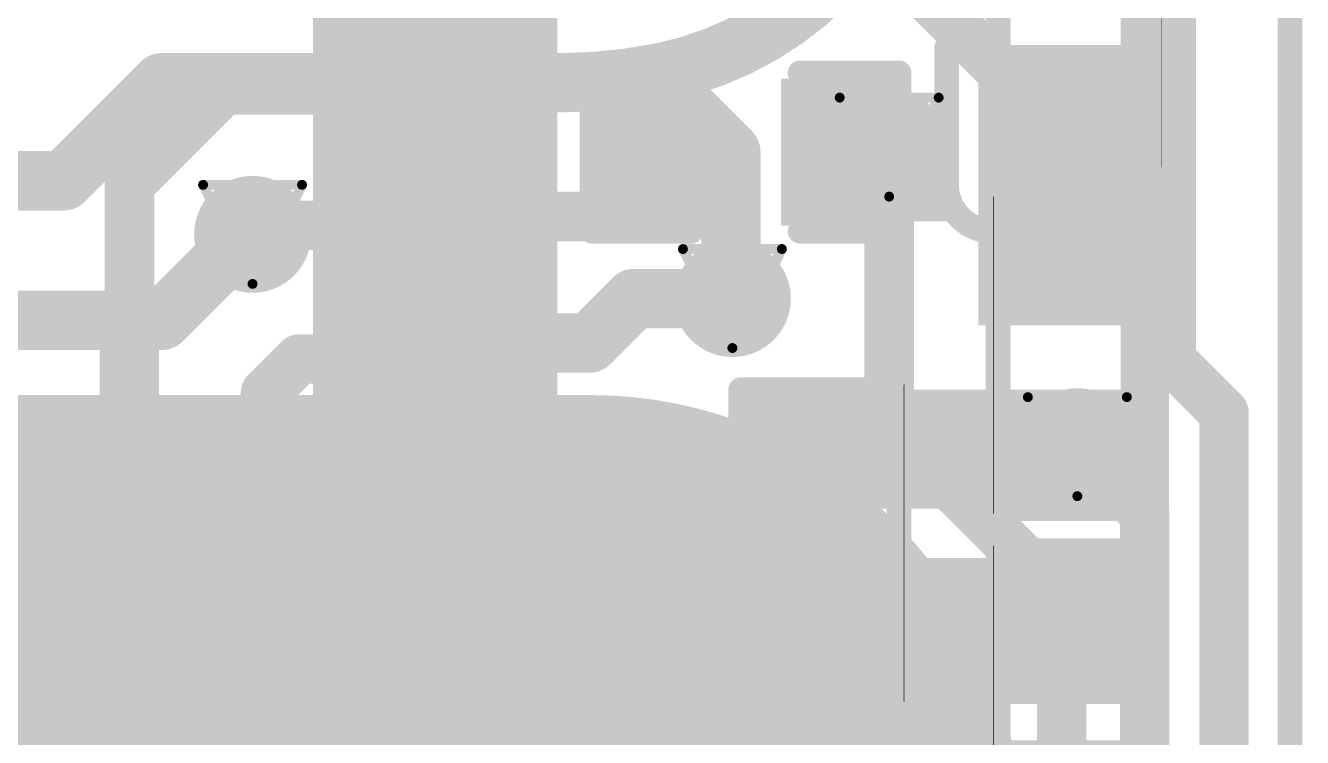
# Model space of a CAD drawing. Header units: inches. Extents: x -3.9 to 9.5, y -7 to 2.6.
# Drawn here: x -3.4634 to -3.2054, y -4.835 to -4.6912 of the extents above; entities that cross this region are included whole.
import ezdxf

# ---------------------------------------------------------------- set-up
doc = ezdxf.new("R2010")
doc.units = ezdxf.units.IN
doc.header["$MEASUREMENT"] = 0
for name, color, linetype in [('Board Outline', 216, 'Continuous'), ('Bottom Layer', 5, 'Continuous'), ('Bottom Overlay', 54, 'Continuous'), ('Bottom Paste', 16, 'Continuous'), ('Bottom Solder', 6, 'Continuous'), ('Drill Drawing', 1, 'Continuous'), ('Top Layer', 1, 'Continuous'), ('Top Overlay', 2, 'Continuous'), ('Top Paste', 8, 'Continuous'), ('Top Solder', 216, 'Continuous'), ('Via Holes', 16, 'Continuous')]:
    doc.layers.add(name, color=color, linetype=linetype)

# ---------------------------------------------------------------- blocks, each defined once
blk = doc.blocks.new('14_TSSOP_1')
at = {"layer": 'Top Layer'}
for points in [[(-0.1299212, 0.08562995), (-0.0885826, 0.08562995), (-0.0885826, 0.06791345), (-0.1299212, 0.06791345)], [(-0.1299212, 0.06003935), (-0.0885826, 0.06003935), (-0.0885826, 0.04232285), (-0.1299212, 0.04232285)], [(-0.1299212, 0.03444885), (-0.0885826, 0.03444885), (-0.0885826, 0.01673235), (-0.1299212, 0.01673235)], [(-0.1299212, 0.00885825), (-0.0885826, 0.00885825), (-0.0885826, -0.00885825), (-0.1299212, -0.00885825)], [(-0.1299212, -0.01673225), (-0.0885826, -0.01673225), (-0.0885826, -0.03444875), (-0.1299212, -0.03444875)]]:
    blk.add_hatch(color=1, dxfattribs=at).paths.add_polyline_path(points)
at = {"layer": 'Top Overlay'}
blk.add_hatch(color=2, dxfattribs=at).paths.add_polyline_path([(-0.084, 0.068), (-0.073, 0.068), (-0.073, 0.086), (-0.084, 0.086)])
at = {"layer": 'Top Paste'}
for points in [[(-0.1299212, 0.08562995), (-0.0885826, 0.08562995), (-0.0885826, 0.06791345), (-0.1299212, 0.06791345)], [(-0.1299212, 0.06003935), (-0.0885826, 0.06003935), (-0.0885826, 0.04232285), (-0.1299212, 0.04232285)], [(-0.1299212, 0.03444885), (-0.0885826, 0.03444885), (-0.0885826, 0.01673235), (-0.1299212, 0.01673235)], [(-0.1299212, 0.00885825), (-0.0885826, 0.00885825), (-0.0885826, -0.00885825), (-0.1299212, -0.00885825)], [(-0.1299212, -0.01673225), (-0.0885826, -0.01673225), (-0.0885826, -0.03444875), (-0.1299212, -0.03444875)]]:
    blk.add_hatch(color=8, dxfattribs=at).paths.add_polyline_path(points)
at = {"layer": 'Top Solder'}
for points in [[(-0.1339212, 0.08962995), (-0.0845826, 0.08962995), (-0.0845826, 0.06391345), (-0.1339212, 0.06391345)], [(-0.1339212, 0.06403935), (-0.0845826, 0.06403935), (-0.0845826, 0.03832285), (-0.1339212, 0.03832285)], [(-0.1339212, 0.03844885), (-0.0845826, 0.03844885), (-0.0845826, 0.01273235), (-0.1339212, 0.01273235)], [(-0.1339212, 0.01285825), (-0.0845826, 0.01285825), (-0.0845826, -0.01285825), (-0.1339212, -0.01285825)], [(-0.1339212, -0.01273225), (-0.0845826, -0.01273225), (-0.0845826, -0.03844875), (-0.1339212, -0.03844875)], [(-0.1339212, -0.03832285), (-0.0845826, -0.03832285), (-0.0845826, -0.06403935), (-0.1339212, -0.06403935)]]:
    blk.add_hatch(color=216, dxfattribs=at).paths.add_polyline_path(points)
at = {"layer": 'Top Overlay'}
for points in [[(-0.09, 0.1, 0.005, 0.005, 0), (-0.09, 0.092, 0.005, 0.005, 0)], [(0.0900001, 0.1, 0.005, 0.005, 0), (-0.09, 0.1, 0.005, 0.005, 0)], [(-0.141, 0.082, 0.007874, 0.007874, 0), (-0.141, 0.072, 0.007874, 0.007874, 0)], [(-0.136, 0.077, 0.007874, 0.007874, 0), (-0.141, 0.082, 0.007874, 0.007874, 0)], [(-0.136, 0.077, 0.007874, 0.007874, 0), (-0.141, 0.072, 0.007874, 0.007874, 0)]]:
    blk.add_lwpolyline(points, format="xyseb", dxfattribs=at)
for points in [[(-0.09125, 0.1, 0.0025, 0.0025, 1), (-0.08875, 0.1, 0.0025, 0.0025, 1)], [(-0.09125, 0.1, 0.0025, 0.0025, 1), (-0.08875, 0.1, 0.0025, 0.0025, 1)], [(-0.09125, 0.092, 0.0025, 0.0025, 1), (-0.08875, 0.092, 0.0025, 0.0025, 1)], [(-0.1429685, 0.082, 0.003937, 0.003937, 1), (-0.1390315, 0.082, 0.003937, 0.003937, 1)], [(-0.1429685, 0.082, 0.003937, 0.003937, 1), (-0.1390315, 0.082, 0.003937, 0.003937, 1)], [(-0.1379685, 0.077, 0.003937, 0.003937, 1), (-0.1340315, 0.077, 0.003937, 0.003937, 1)], [(-0.1379685, 0.077, 0.003937, 0.003937, 1), (-0.1340315, 0.077, 0.003937, 0.003937, 1)], [(-0.1429685, 0.072, 0.003937, 0.003937, 1), (-0.1390315, 0.072, 0.003937, 0.003937, 1)], [(-0.1429685, 0.072, 0.003937, 0.003937, 1), (-0.1390315, 0.072, 0.003937, 0.003937, 1)]]:
    blk.add_lwpolyline(points, format="xyseb", close=True, dxfattribs=at)
blk = doc.blocks.new('R___0402_16')
at = {"layer": 'Top Layer'}
for points in [[(-0.0275, -0.0125), (-0.0275, 0.0125), (-0.009499999999999998, 0.0125), (-0.009500000000000001, -0.0125)], [(0.009499999999999998, -0.0125), (0.009500000000000001, 0.0125), (0.0275, 0.0125), (0.0275, -0.0125)]]:
    blk.add_hatch(color=1, dxfattribs=at).paths.add_polyline_path(points)
at = {"layer": 'Top Paste'}
for points in [[(-0.0275, -0.0125), (-0.0275, 0.0125), (-0.009499999999999998, 0.0125), (-0.009500000000000001, -0.0125)], [(0.009499999999999998, -0.0125), (0.009500000000000001, 0.0125), (0.0275, 0.0125), (0.0275, -0.0125)]]:
    blk.add_hatch(color=8, dxfattribs=at).paths.add_polyline_path(points)
at = {"layer": 'Top Solder'}
for points in [[(-0.0296654, -0.0146654), (-0.0296654, 0.0146654), (-0.007334599999999998, 0.0146654), (-0.007334600000000002, -0.0146654)], [(0.007334599999999998, -0.0146654), (0.007334600000000002, 0.0146654), (0.0296654, 0.0146654), (0.0296654, -0.0146654)]]:
    blk.add_hatch(color=216, dxfattribs=at).paths.add_polyline_path(points)
at = {"layer": 'Top Overlay'}
for points in [[(-0.031, 0.016, 0.005, 0.005, 0), (-0.031, -0.016, 0.005, 0.005, 0)], [(-0.031, 0.016, 0.005, 0.005, 0), (0.031, 0.016, 0.005, 0.005, 0)], [(0.031, 0.016, 0.005, 0.005, 0), (0.031, -0.016, 0.005, 0.005, 0)], [(-0.031, -0.016, 0.005, 0.005, 0), (0.031, -0.016, 0.005, 0.005, 0)], [(-0.032, -0.017, 0.000127, 0.000127, 0), (0.032, -0.017, 0.000127, 0.000127, 0)]]:
    blk.add_lwpolyline(points, format="xyseb", dxfattribs=at)
for points in [[(-0.03225, 0.016, 0.0025, 0.0025, 1), (-0.02975, 0.016, 0.0025, 0.0025, 1)], [(-0.03225, 0.016, 0.0025, 0.0025, 1), (-0.02975, 0.016, 0.0025, 0.0025, 1)], [(0.02975, 0.016, 0.0025, 0.0025, 1), (0.03225, 0.016, 0.0025, 0.0025, 1)], [(0.02975, 0.016, 0.0025, 0.0025, 1), (0.03225, 0.016, 0.0025, 0.0025, 1)], [(-0.03225, -0.016, 0.0025, 0.0025, 1), (-0.02975, -0.016, 0.0025, 0.0025, 1)], [(-0.03225, -0.016, 0.0025, 0.0025, 1), (-0.02975, -0.016, 0.0025, 0.0025, 1)], [(0.02975, -0.016, 0.0025, 0.0025, 1), (0.03225, -0.016, 0.0025, 0.0025, 1)], [(0.02975, -0.016, 0.0025, 0.0025, 1), (0.03225, -0.016, 0.0025, 0.0025, 1)], [(-0.0320317, -0.017, 6.35e-05, 6.35e-05, 1), (-0.0319683, -0.017, 6.35e-05, 6.35e-05, 1)], [(0.0319683, -0.017, 6.35e-05, 6.35e-05, 1), (0.0320317, -0.017, 6.35e-05, 6.35e-05, 1)]]:
    blk.add_lwpolyline(points, format="xyseb", close=True, dxfattribs=at)
blk = doc.blocks.new('R___0402_18')
at = {"layer": 'Top Layer'}
for points in [[(-0.0275, -0.0125), (-0.0275, 0.0125), (-0.009500000000000003, 0.0125), (-0.009499999999999996, -0.0125)], [(0.009500000000000003, -0.0125), (0.009499999999999996, 0.0125), (0.0275, 0.0125), (0.0275, -0.0125)]]:
    blk.add_hatch(color=1, dxfattribs=at).paths.add_polyline_path(points)
at = {"layer": 'Top Paste'}
for points in [[(-0.0275, -0.0125), (-0.0275, 0.0125), (-0.009500000000000003, 0.0125), (-0.009499999999999996, -0.0125)], [(0.009500000000000003, -0.0125), (0.009499999999999996, 0.0125), (0.0275, 0.0125), (0.0275, -0.0125)]]:
    blk.add_hatch(color=8, dxfattribs=at).paths.add_polyline_path(points)
at = {"layer": 'Top Solder'}
for points in [[(-0.0296654, -0.0146654), (-0.0296654, 0.0146654), (-0.007334600000000003, 0.0146654), (-0.007334599999999997, -0.0146654)], [(0.007334600000000003, -0.0146654), (0.007334599999999997, 0.0146654), (0.0296654, 0.0146654), (0.0296654, -0.0146654)]]:
    blk.add_hatch(color=216, dxfattribs=at).paths.add_polyline_path(points)
at = {"layer": 'Top Overlay'}
for points in [[(-0.031, -0.016, 0.005, 0.005, 0), (-0.031, 0.016, 0.005, 0.005, 0)], [(0.031, 0.016, 0.005, 0.005, 0), (-0.031, 0.016, 0.005, 0.005, 0)], [(0.031, -0.016, 0.005, 0.005, 0), (0.031, 0.016, 0.005, 0.005, 0)], [(0.031, -0.016, 0.005, 0.005, 0), (-0.031, -0.016, 0.005, 0.005, 0)], [(0.032, -0.017, 0.000127, 0.000127, 0), (-0.032, -0.017, 0.000127, 0.000127, 0)]]:
    blk.add_lwpolyline(points, format="xyseb", dxfattribs=at)
for points in [[(-0.03225, 0.016, 0.0025, 0.0025, 1), (-0.02975, 0.016, 0.0025, 0.0025, 1)], [(-0.03225, 0.016, 0.0025, 0.0025, 1), (-0.02975, 0.016, 0.0025, 0.0025, 1)], [(0.02975, 0.016, 0.0025, 0.0025, 1), (0.03225, 0.016, 0.0025, 0.0025, 1)], [(0.02975, 0.016, 0.0025, 0.0025, 1), (0.03225, 0.016, 0.0025, 0.0025, 1)], [(-0.03225, -0.016, 0.0025, 0.0025, 1), (-0.02975, -0.016, 0.0025, 0.0025, 1)], [(-0.03225, -0.016, 0.0025, 0.0025, 1), (-0.02975, -0.016, 0.0025, 0.0025, 1)], [(0.02975, -0.016, 0.0025, 0.0025, 1), (0.03225, -0.016, 0.0025, 0.0025, 1)], [(0.02975, -0.016, 0.0025, 0.0025, 1), (0.03225, -0.016, 0.0025, 0.0025, 1)], [(-0.0320317, -0.017, 6.35e-05, 6.35e-05, 1), (-0.0319683, -0.017, 6.35e-05, 6.35e-05, 1)], [(0.0319683, -0.017, 6.35e-05, 6.35e-05, 1), (0.0320317, -0.017, 6.35e-05, 6.35e-05, 1)]]:
    blk.add_lwpolyline(points, format="xyseb", close=True, dxfattribs=at)
blk = doc.blocks.new('R___0402_19')
at = {"layer": 'Top Layer'}
for points in [[(-0.0275, -0.0125), (-0.0275, 0.0125), (-0.009499999999999998, 0.0125), (-0.009500000000000001, -0.0125)], [(0.009499999999999998, -0.0125), (0.009500000000000001, 0.0125), (0.0275, 0.0125), (0.0275, -0.0125)]]:
    blk.add_hatch(color=1, dxfattribs=at).paths.add_polyline_path(points)
at = {"layer": 'Top Paste'}
for points in [[(-0.0275, -0.0125), (-0.0275, 0.0125), (-0.009499999999999998, 0.0125), (-0.009500000000000001, -0.0125)], [(0.009499999999999998, -0.0125), (0.009500000000000001, 0.0125), (0.0275, 0.0125), (0.0275, -0.0125)]]:
    blk.add_hatch(color=8, dxfattribs=at).paths.add_polyline_path(points)
at = {"layer": 'Top Solder'}
for points in [[(-0.0296654, -0.0146654), (-0.0296654, 0.0146654), (-0.007334599999999998, 0.0146654), (-0.007334600000000002, -0.0146654)], [(0.007334599999999998, -0.0146654), (0.007334600000000002, 0.0146654), (0.0296654, 0.0146654), (0.0296654, -0.0146654)]]:
    blk.add_hatch(color=216, dxfattribs=at).paths.add_polyline_path(points)
at = {"layer": 'Top Overlay'}
for points in [[(-0.031, 0.016, 0.005, 0.005, 0), (-0.031, -0.016, 0.005, 0.005, 0)], [(-0.031, 0.016, 0.005, 0.005, 0), (0.031, 0.016, 0.005, 0.005, 0)], [(0.031, 0.016, 0.005, 0.005, 0), (0.031, -0.016, 0.005, 0.005, 0)], [(-0.031, -0.016, 0.005, 0.005, 0), (0.031, -0.016, 0.005, 0.005, 0)], [(-0.032, -0.017, 0.000127, 0.000127, 0), (0.032, -0.017, 0.000127, 0.000127, 0)]]:
    blk.add_lwpolyline(points, format="xyseb", dxfattribs=at)
for points in [[(-0.03225, 0.016, 0.0025, 0.0025, 1), (-0.02975, 0.016, 0.0025, 0.0025, 1)], [(-0.03225, 0.016, 0.0025, 0.0025, 1), (-0.02975, 0.016, 0.0025, 0.0025, 1)], [(0.02975, 0.016, 0.0025, 0.0025, 1), (0.03225, 0.016, 0.0025, 0.0025, 1)], [(0.02975, 0.016, 0.0025, 0.0025, 1), (0.03225, 0.016, 0.0025, 0.0025, 1)], [(-0.03225, -0.016, 0.0025, 0.0025, 1), (-0.02975, -0.016, 0.0025, 0.0025, 1)], [(-0.03225, -0.016, 0.0025, 0.0025, 1), (-0.02975, -0.016, 0.0025, 0.0025, 1)], [(0.02975, -0.016, 0.0025, 0.0025, 1), (0.03225, -0.016, 0.0025, 0.0025, 1)], [(0.02975, -0.016, 0.0025, 0.0025, 1), (0.03225, -0.016, 0.0025, 0.0025, 1)], [(-0.0320317, -0.017, 6.35e-05, 6.35e-05, 1), (-0.0319683, -0.017, 6.35e-05, 6.35e-05, 1)], [(0.0319683, -0.017, 6.35e-05, 6.35e-05, 1), (0.0320317, -0.017, 6.35e-05, 6.35e-05, 1)]]:
    blk.add_lwpolyline(points, format="xyseb", close=True, dxfattribs=at)
blk = doc.blocks.new('R___0402_20')
at = {"layer": 'Top Layer'}
for points in [[(-0.0275, -0.0125), (-0.0275, 0.0125), (-0.009500000000000003, 0.0125), (-0.009499999999999996, -0.0125)], [(0.009500000000000003, -0.0125), (0.009499999999999996, 0.0125), (0.0275, 0.0125), (0.0275, -0.0125)]]:
    blk.add_hatch(color=1, dxfattribs=at).paths.add_polyline_path(points)
at = {"layer": 'Top Paste'}
for points in [[(-0.0275, -0.0125), (-0.0275, 0.0125), (-0.009500000000000003, 0.0125), (-0.009499999999999996, -0.0125)], [(0.009500000000000003, -0.0125), (0.009499999999999996, 0.0125), (0.0275, 0.0125), (0.0275, -0.0125)]]:
    blk.add_hatch(color=8, dxfattribs=at).paths.add_polyline_path(points)
at = {"layer": 'Top Solder'}
for points in [[(-0.0296654, -0.0146654), (-0.0296654, 0.0146654), (-0.007334600000000003, 0.0146654), (-0.007334599999999997, -0.0146654)], [(0.007334600000000003, -0.0146654), (0.007334599999999997, 0.0146654), (0.0296654, 0.0146654), (0.0296654, -0.0146654)]]:
    blk.add_hatch(color=216, dxfattribs=at).paths.add_polyline_path(points)
at = {"layer": 'Top Overlay'}
for points in [[(-0.031, -0.016, 0.005, 0.005, 0), (-0.031, 0.016, 0.005, 0.005, 0)], [(0.031, 0.016, 0.005, 0.005, 0), (-0.031, 0.016, 0.005, 0.005, 0)], [(0.031, -0.016, 0.005, 0.005, 0), (0.031, 0.016, 0.005, 0.005, 0)], [(0.031, -0.016, 0.005, 0.005, 0), (-0.031, -0.016, 0.005, 0.005, 0)], [(0.032, -0.017, 0.000127, 0.000127, 0), (-0.032, -0.017, 0.000127, 0.000127, 0)]]:
    blk.add_lwpolyline(points, format="xyseb", dxfattribs=at)
for points in [[(-0.03225, 0.016, 0.0025, 0.0025, 1), (-0.02975, 0.016, 0.0025, 0.0025, 1)], [(-0.03225, 0.016, 0.0025, 0.0025, 1), (-0.02975, 0.016, 0.0025, 0.0025, 1)], [(0.02975, 0.016, 0.0025, 0.0025, 1), (0.03225, 0.016, 0.0025, 0.0025, 1)], [(0.02975, 0.016, 0.0025, 0.0025, 1), (0.03225, 0.016, 0.0025, 0.0025, 1)], [(-0.03225, -0.016, 0.0025, 0.0025, 1), (-0.02975, -0.016, 0.0025, 0.0025, 1)], [(-0.03225, -0.016, 0.0025, 0.0025, 1), (-0.02975, -0.016, 0.0025, 0.0025, 1)], [(0.02975, -0.016, 0.0025, 0.0025, 1), (0.03225, -0.016, 0.0025, 0.0025, 1)], [(0.02975, -0.016, 0.0025, 0.0025, 1), (0.03225, -0.016, 0.0025, 0.0025, 1)], [(-0.0320317, -0.017, 6.35e-05, 6.35e-05, 1), (-0.0319683, -0.017, 6.35e-05, 6.35e-05, 1)], [(0.0319683, -0.017, 6.35e-05, 6.35e-05, 1), (0.0320317, -0.017, 6.35e-05, 6.35e-05, 1)]]:
    blk.add_lwpolyline(points, format="xyseb", close=True, dxfattribs=at)
blk = doc.blocks.new('_EMG________B_24')
at = {"layer": 'Bottom Layer'}
h = blk.add_hatch(color=5, dxfattribs=at)
edge = h.paths.add_edge_path()
edge.add_arc((-0.1141722, 0.0005045), 0.0826771, 90, 270)
edge.add_line((-0.1141722, -0.0821726), (0.1141744, -0.0821726))
edge.add_arc((0.1141744, 0.0005045), 0.0826771, 270, 450)
edge.add_line((0.1141744, 0.08318160000000001), (-0.1141722, 0.08318160000000001))
at = {"layer": 'Bottom Paste'}
h = blk.add_hatch(color=16, dxfattribs=at)
edge = h.paths.add_edge_path()
edge.add_arc((-0.1141722, 0.0005045), 0.0826771, 90, 270)
edge.add_line((-0.1141722, -0.0821726), (0.1141744, -0.0821726))
edge.add_arc((0.1141744, 0.0005045), 0.0826771, 270, 450)
edge.add_line((0.1141744, 0.08318160000000001), (-0.1141722, 0.08318160000000001))
at = {"layer": 'Bottom Solder'}
h = blk.add_hatch(color=6, dxfattribs=at)
edge = h.paths.add_edge_path()
edge.add_arc((-0.1141722, 0.0005045), 0.0866771, 90, 270)
edge.add_line((-0.1141722, -0.0861726), (0.1141744, -0.0861726))
edge.add_arc((0.1141744, 0.0005045), 0.0866771, 270, 450)
edge.add_line((0.1141744, 0.08718160000000001), (-0.1141722, 0.08718160000000001))
at = {"layer": 'Bottom Overlay'}
blk.add_lwpolyline([(0.2237505, -0.4317177, 0.005, 0.005, 0), (0.2237505, 0.4317242, 0.005, 0.005, 0)], format="xyseb", dxfattribs=at)
blk = doc.blocks.new('C___0402_32')
at = {"layer": 'Top Layer'}
for points in [[(-0.0275, -0.0125), (-0.0275, 0.0125), (-0.009499999999999998, 0.0125), (-0.009500000000000001, -0.0125)], [(0.009499999999999998, -0.0125), (0.009500000000000001, 0.0125), (0.0275, 0.0125), (0.0275, -0.0125)]]:
    blk.add_hatch(color=1, dxfattribs=at).paths.add_polyline_path(points)
at = {"layer": 'Top Paste'}
for points in [[(-0.0275, -0.0125), (-0.0275, 0.0125), (-0.009499999999999998, 0.0125), (-0.009500000000000001, -0.0125)], [(0.009499999999999998, -0.0125), (0.009500000000000001, 0.0125), (0.0275, 0.0125), (0.0275, -0.0125)]]:
    blk.add_hatch(color=8, dxfattribs=at).paths.add_polyline_path(points)
at = {"layer": 'Top Solder'}
for points in [[(-0.0298622, -0.0148622), (-0.0298622, 0.0148622), (-0.007137799999999999, 0.0148622), (-0.007137800000000001, -0.0148622)], [(0.007137799999999999, -0.0148622), (0.007137800000000001, 0.0148622), (0.0298622, 0.0148622), (0.0298622, -0.0148622)]]:
    blk.add_hatch(color=216, dxfattribs=at).paths.add_polyline_path(points)
at = {"layer": 'Top Overlay'}
for points in [[(-0.031, 0.016, 0.005, 0.005, 0), (-0.011, 0.016, 0.005, 0.005, 0)], [(-0.031, -0.016, 0.005, 0.005, 0), (-0.031, 0.016, 0.005, 0.005, 0)], [(0.011, 0.016, 0.005, 0.005, 0), (0.031, 0.016, 0.005, 0.005, 0)], [(0.031, -0.016, 0.005, 0.005, 0), (0.031, 0.016, 0.005, 0.005, 0)], [(-0.031, -0.016, 0.005, 0.005, 0), (-0.011, -0.016, 0.005, 0.005, 0)], [(0.011, -0.016, 0.005, 0.005, 0), (0.031, -0.016, 0.005, 0.005, 0)]]:
    blk.add_lwpolyline(points, format="xyseb", dxfattribs=at)
for points in [[(-0.03225, 0.016, 0.0025, 0.0025, 1), (-0.02975, 0.016, 0.0025, 0.0025, 1)], [(-0.03225, 0.016, 0.0025, 0.0025, 1), (-0.02975, 0.016, 0.0025, 0.0025, 1)], [(-0.01225, 0.016, 0.0025, 0.0025, 1), (-0.00975, 0.016, 0.0025, 0.0025, 1)], [(0.00975, 0.016, 0.0025, 0.0025, 1), (0.01225, 0.016, 0.0025, 0.0025, 1)], [(0.02975, 0.016, 0.0025, 0.0025, 1), (0.03225, 0.016, 0.0025, 0.0025, 1)], [(0.02975, 0.016, 0.0025, 0.0025, 1), (0.03225, 0.016, 0.0025, 0.0025, 1)], [(-0.03225, -0.016, 0.0025, 0.0025, 1), (-0.02975, -0.016, 0.0025, 0.0025, 1)], [(-0.03225, -0.016, 0.0025, 0.0025, 1), (-0.02975, -0.016, 0.0025, 0.0025, 1)], [(-0.01225, -0.016, 0.0025, 0.0025, 1), (-0.00975, -0.016, 0.0025, 0.0025, 1)], [(0.00975, -0.016, 0.0025, 0.0025, 1), (0.01225, -0.016, 0.0025, 0.0025, 1)], [(0.02975, -0.016, 0.0025, 0.0025, 1), (0.03225, -0.016, 0.0025, 0.0025, 1)], [(0.02975, -0.016, 0.0025, 0.0025, 1), (0.03225, -0.016, 0.0025, 0.0025, 1)]]:
    blk.add_lwpolyline(points, format="xyseb", close=True, dxfattribs=at)

msp = doc.modelspace()

# ---------------------------------------------------------------- hatches: boundary and pattern name
at = {"layer": 'Bottom Layer'}
h = msp.add_hatch(color=5, dxfattribs=at)
edge = h.paths.add_edge_path()
edge.add_arc((-3.2888926, -4.7157842), 0.011811, 0, 360)
h = msp.add_hatch(color=5, dxfattribs=at)
edge = h.paths.add_edge_path()
edge.add_arc((-3.4175146, -4.7334062), 0.011811, 0, 360)
h = msp.add_hatch(color=5, dxfattribs=at)
edge = h.paths.add_edge_path()
edge.add_arc((-3.3205653, -4.7463697), 0.011811, 0, 360)
h = msp.add_hatch(color=5, dxfattribs=at)
edge = h.paths.add_edge_path()
edge.add_arc((-3.2508727, -4.7762842), 0.011811, 0, 360)
at = {"layer": 'Top Layer'}
for points in [[(-3.2708926, -4.7517842), (-3.2318728, -4.7517842), (-3.2318728, -4.6957842), (-3.2708926, -4.6957842)], [(-3.3078926, -4.7307842), (-3.2768926, -4.7307842), (-3.2768926, -4.7087842), (-3.3078926, -4.7087842)], [(-3.3188926, -4.7887842), (-3.2358926, -4.7887842), (-3.2358926, -4.7647842), (-3.3188926, -4.7647842)], [(-3.3238728, -4.8282842), (-3.2348728, -4.8282842), (-3.2348728, -4.7987842), (-3.3238728, -4.7987842)], [(-3.3238728, -4.9447842), (-3.2938728, -4.9447842), (-3.2938728, -4.7987842), (-3.3238728, -4.7987842)]]:
    msp.add_hatch(color=1, dxfattribs=at).paths.add_polyline_path(points)
h = msp.add_hatch(color=1, dxfattribs=at)
edge = h.paths.add_edge_path()
edge.add_arc((-3.2888926, -4.7157842), 0.011811, 0, 360)
h = msp.add_hatch(color=1, dxfattribs=at)
edge = h.paths.add_edge_path()
edge.add_arc((-3.4175146, -4.7334062), 0.011811, 0, 360)
h = msp.add_hatch(color=1, dxfattribs=at)
edge = h.paths.add_edge_path()
edge.add_arc((-3.3205653, -4.7463697), 0.011811, 0, 360)
h = msp.add_hatch(color=1, dxfattribs=at)
edge = h.paths.add_edge_path()
edge.add_arc((-3.2508727, -4.7762842), 0.011811, 0, 360)
at = {"layer": 'Via Holes'}
h = msp.add_hatch(color=7, dxfattribs=at)
edge = h.paths.add_edge_path()
edge.add_arc((-3.2888926, -4.7157842), 0.0059055, 0, 360)
h = msp.add_hatch(color=7, dxfattribs=at)
edge = h.paths.add_edge_path()
edge.add_arc((-3.4175146, -4.7334062), 0.0059055, 0, 360)
h = msp.add_hatch(color=7, dxfattribs=at)
edge = h.paths.add_edge_path()
edge.add_arc((-3.3205653, -4.7463697), 0.0059055, 0, 360)
h = msp.add_hatch(color=7, dxfattribs=at)
edge = h.paths.add_edge_path()
edge.add_arc((-3.2508727, -4.7762842), 0.0059055, 0, 360)

# ---------------------------------------------------------------- linework, layer by layer
at = {"layer": 'Board Outline'}
msp.add_lwpolyline([(-3.207894, -4.4233231, 0.005, 0.005, 0), (-3.2078926, -5.2837858, 0.005, 0.005, 0)], format="xyseb", dxfattribs=at)
msp.add_lwpolyline([(-3.207894, -4.4233231, 0.005, 0.005, 0), (-3.2078926, -5.2837858, 0.005, 0.005, 0)], format="xyseb", dxfattribs=at)
at = {"layer": 'Bottom Layer'}
for points in [[(-3.2318926, -4.7587842, 0.01, 0.01, 0), (-3.2318926, -4.5397842, 0.01, 0.01, 0)], [(-3.301339, -4.6827009, 0.012, 0.012, -0.148564960921122), (-3.3351774, -4.7007687, 0.012, 0.012, 0)], [(-3.3351772, -4.7007689, 0.012, 0.012, -0.04890308047018044), (-3.3557328, -4.7027842, 0.012, 0.012, 0)], [(-3.4557035, -4.7225952, 0.012, 0.012, 0), (-3.4358925, -4.7027842, 0.012, 0.012, 0)], [(-3.4358925, -4.7027842, 0.012, 0.012, 0), (-3.3579329, -4.7027842, 0.012, 0.012, 0)], [(-3.3347499, -4.7029269, 0.012, 0.012, 0), (-3.3208756, -4.7168012, 0.012, 0.012, 0)], [(-3.3208756, -4.7460594, 0.012, 0.012, 0), (-3.3208756, -4.7168012, 0.012, 0.012, 0)], [(-3.2888926, -4.7717842, 0.01, 0.01, 0), (-3.2888926, -4.7157842, 0.01, 0.01, 0)], [(-3.5397036, -4.7225952, 0.012, 0.012, 0), (-3.4557035, -4.7225952, 0.012, 0.012, 0)], [(-3.4358727, -4.7507842, 0.012, 0.012, 0), (-3.4184947, -4.7334062, 0.012, 0.012, 0)], [(-3.4184947, -4.7334062, 0.012, 0.012, 0), (-3.4175146, -4.7334062, 0.012, 0.012, 0)], [(-3.3208756, -4.7460594, 0.012, 0.012, 0), (-3.3205653, -4.7463697, 0.012, 0.012, 0)], [(-3.6136477, -4.7507842, 0.012, 0.012, 0), (-3.4358727, -4.7507842, 0.012, 0.012, 0)], [(-3.2318926, -4.7587842, 0.01, 0.01, 0), (-3.2212579, -4.7694189, 0.01, 0.01, 0)], [(-3.2212579, -4.9381495, 0.01, 0.01, 0), (-3.2212579, -4.7694189, 0.01, 0.01, 0)], [(-3.2888926, -4.7717842, 0.01, 0.01, 0), (-3.2540531, -4.8066237, 0.01, 0.01, 0)], [(-3.2508727, -4.7762842, 0.01, 0.01, 0), (-3.2372579, -4.789899, 0.01, 0.01, 0)], [(-3.2372579, -4.9311495, 0.01, 0.01, 0), (-3.2372579, -4.789899, 0.01, 0.01, 0)], [(-3.2540531, -4.9253173, 0.01, 0.01, 0), (-3.2540531, -4.8066237, 0.01, 0.01, 0)]]:
    msp.add_lwpolyline(points, format="xyseb", dxfattribs=at)
for points in [[(-3.3381774, -4.7007687, 0.006, 0.006, 1), (-3.3321774, -4.7007687, 0.006, 0.006, 1)], [(-3.3381772, -4.7007689, 0.006, 0.006, 1), (-3.3321772, -4.7007689, 0.006, 0.006, 1)], [(-3.4388925, -4.7027842, 0.006, 0.006, 1), (-3.4328925, -4.7027842, 0.006, 0.006, 1)], [(-3.4388925, -4.7027842, 0.006, 0.006, 1), (-3.4328925, -4.7027842, 0.006, 0.006, 1)], [(-3.3609329, -4.7027842, 0.006, 0.006, 1), (-3.3549329, -4.7027842, 0.006, 0.006, 1)], [(-3.3587328, -4.7027842, 0.006, 0.006, 1), (-3.3527328, -4.7027842, 0.006, 0.006, 1)], [(-3.3377499, -4.7029269, 0.006, 0.006, 1), (-3.3317499, -4.7029269, 0.006, 0.006, 1)], [(-3.3238756, -4.7168012, 0.006, 0.006, 1), (-3.3178756, -4.7168012, 0.006, 0.006, 1)], [(-3.3238756, -4.7168012, 0.006, 0.006, 1), (-3.3178756, -4.7168012, 0.006, 0.006, 1)], [(-3.2913926, -4.7157842, 0.005, 0.005, 1), (-3.2863926, -4.7157842, 0.005, 0.005, 1)], [(-3.4587035, -4.7225952, 0.006, 0.006, 1), (-3.4527035, -4.7225952, 0.006, 0.006, 1)], [(-3.4587035, -4.7225952, 0.006, 0.006, 1), (-3.4527035, -4.7225952, 0.006, 0.006, 1)], [(-3.4214947, -4.7334062, 0.006, 0.006, 1), (-3.4154947, -4.7334062, 0.006, 0.006, 1)], [(-3.4214947, -4.7334062, 0.006, 0.006, 1), (-3.4154947, -4.7334062, 0.006, 0.006, 1)], [(-3.4205146, -4.7334062, 0.006, 0.006, 1), (-3.4145146, -4.7334062, 0.006, 0.006, 1)], [(-3.3238756, -4.7460594, 0.006, 0.006, 1), (-3.3178756, -4.7460594, 0.006, 0.006, 1)], [(-3.3238756, -4.7460594, 0.006, 0.006, 1), (-3.3178756, -4.7460594, 0.006, 0.006, 1)], [(-3.3235653, -4.7463697, 0.006, 0.006, 1), (-3.3175653, -4.7463697, 0.006, 0.006, 1)], [(-3.4388727, -4.7507842, 0.006, 0.006, 1), (-3.4328727, -4.7507842, 0.006, 0.006, 1)], [(-3.4388727, -4.7507842, 0.006, 0.006, 1), (-3.4328727, -4.7507842, 0.006, 0.006, 1)], [(-3.2343926, -4.7587842, 0.005, 0.005, 1), (-3.2293926, -4.7587842, 0.005, 0.005, 1)], [(-3.2343926, -4.7587842, 0.005, 0.005, 1), (-3.2293926, -4.7587842, 0.005, 0.005, 1)], [(-3.2237579, -4.7694189, 0.005, 0.005, 1), (-3.2187579, -4.7694189, 0.005, 0.005, 1)], [(-3.2237579, -4.7694189, 0.005, 0.005, 1), (-3.2187579, -4.7694189, 0.005, 0.005, 1)], [(-3.2913926, -4.7717842, 0.005, 0.005, 1), (-3.2863926, -4.7717842, 0.005, 0.005, 1)], [(-3.2913926, -4.7717842, 0.005, 0.005, 1), (-3.2863926, -4.7717842, 0.005, 0.005, 1)], [(-3.2533727, -4.7762842, 0.005, 0.005, 1), (-3.2483727, -4.7762842, 0.005, 0.005, 1)], [(-3.2397579, -4.789899, 0.005, 0.005, 1), (-3.2347579, -4.789899, 0.005, 0.005, 1)], [(-3.2397579, -4.789899, 0.005, 0.005, 1), (-3.2347579, -4.789899, 0.005, 0.005, 1)], [(-3.2565531, -4.8066237, 0.005, 0.005, 1), (-3.2515531, -4.8066237, 0.005, 0.005, 1)], [(-3.2565531, -4.8066237, 0.005, 0.005, 1), (-3.2515531, -4.8066237, 0.005, 0.005, 1)]]:
    msp.add_lwpolyline(points, format="xyseb", close=True, dxfattribs=at)
at = {"layer": 'Drill Drawing'}
for points in [[(-3.2988926, -4.7057842, 0.002, 0.002, 0), (-3.2788926, -4.7057842, 0.002, 0.002, 0)], [(-3.2988926, -4.7057842, 0.002, 0.002, 0), (-3.2888926, -4.7257842, 0.002, 0.002, 0)], [(-3.2888926, -4.7257842, 0.002, 0.002, 0), (-3.2788926, -4.7057842, 0.002, 0.002, 0)], [(-3.4275146, -4.7234062, 0.002, 0.002, 0), (-3.4075146, -4.7234062, 0.002, 0.002, 0)], [(-3.4275146, -4.7234062, 0.002, 0.002, 0), (-3.4175146, -4.7434062, 0.002, 0.002, 0)], [(-3.4175146, -4.7434062, 0.002, 0.002, 0), (-3.4075146, -4.7234062, 0.002, 0.002, 0)], [(-3.3305653, -4.7363697, 0.002, 0.002, 0), (-3.3105653, -4.7363697, 0.002, 0.002, 0)], [(-3.3305653, -4.7363697, 0.002, 0.002, 0), (-3.3205653, -4.7563697, 0.002, 0.002, 0)], [(-3.3205653, -4.7563697, 0.002, 0.002, 0), (-3.3105653, -4.7363697, 0.002, 0.002, 0)], [(-3.2608727, -4.7662842, 0.002, 0.002, 0), (-3.2408727, -4.7662842, 0.002, 0.002, 0)], [(-3.2608727, -4.7662842, 0.002, 0.002, 0), (-3.2508727, -4.7862842, 0.002, 0.002, 0)], [(-3.2508727, -4.7862842, 0.002, 0.002, 0), (-3.2408727, -4.7662842, 0.002, 0.002, 0)]]:
    msp.add_lwpolyline(points, format="xyseb", dxfattribs=at)
for points in [[(-3.2993926, -4.7057842, 0.001, 0.001, 1), (-3.2983926, -4.7057842, 0.001, 0.001, 1)], [(-3.2993926, -4.7057842, 0.001, 0.001, 1), (-3.2983926, -4.7057842, 0.001, 0.001, 1)], [(-3.2793926, -4.7057842, 0.001, 0.001, 1), (-3.2783926, -4.7057842, 0.001, 0.001, 1)], [(-3.2793926, -4.7057842, 0.001, 0.001, 1), (-3.2783926, -4.7057842, 0.001, 0.001, 1)], [(-3.4280146, -4.7234062, 0.001, 0.001, 1), (-3.4270146, -4.7234062, 0.001, 0.001, 1)], [(-3.4280146, -4.7234062, 0.001, 0.001, 1), (-3.4270146, -4.7234062, 0.001, 0.001, 1)], [(-3.4080146, -4.7234062, 0.001, 0.001, 1), (-3.4070146, -4.7234062, 0.001, 0.001, 1)], [(-3.4080146, -4.7234062, 0.001, 0.001, 1), (-3.4070146, -4.7234062, 0.001, 0.001, 1)], [(-3.2893926, -4.7257842, 0.001, 0.001, 1), (-3.2883926, -4.7257842, 0.001, 0.001, 1)], [(-3.2893926, -4.7257842, 0.001, 0.001, 1), (-3.2883926, -4.7257842, 0.001, 0.001, 1)], [(-3.3310653, -4.7363697, 0.001, 0.001, 1), (-3.3300653, -4.7363697, 0.001, 0.001, 1)], [(-3.3310653, -4.7363697, 0.001, 0.001, 1), (-3.3300653, -4.7363697, 0.001, 0.001, 1)], [(-3.3110653, -4.7363697, 0.001, 0.001, 1), (-3.3100653, -4.7363697, 0.001, 0.001, 1)], [(-3.3110653, -4.7363697, 0.001, 0.001, 1), (-3.3100653, -4.7363697, 0.001, 0.001, 1)], [(-3.4180146, -4.7434062, 0.001, 0.001, 1), (-3.4170146, -4.7434062, 0.001, 0.001, 1)], [(-3.4180146, -4.7434062, 0.001, 0.001, 1), (-3.4170146, -4.7434062, 0.001, 0.001, 1)], [(-3.3210653, -4.7563697, 0.001, 0.001, 1), (-3.3200653, -4.7563697, 0.001, 0.001, 1)], [(-3.3210653, -4.7563697, 0.001, 0.001, 1), (-3.3200653, -4.7563697, 0.001, 0.001, 1)], [(-3.2613727, -4.7662842, 0.001, 0.001, 1), (-3.2603727, -4.7662842, 0.001, 0.001, 1)], [(-3.2613727, -4.7662842, 0.001, 0.001, 1), (-3.2603727, -4.7662842, 0.001, 0.001, 1)], [(-3.2413727, -4.7662842, 0.001, 0.001, 1), (-3.2403727, -4.7662842, 0.001, 0.001, 1)], [(-3.2413727, -4.7662842, 0.001, 0.001, 1), (-3.2403727, -4.7662842, 0.001, 0.001, 1)], [(-3.2513727, -4.7862842, 0.001, 0.001, 1), (-3.2503727, -4.7862842, 0.001, 0.001, 1)], [(-3.2513727, -4.7862842, 0.001, 0.001, 1), (-3.2503727, -4.7862842, 0.001, 0.001, 1)]]:
    msp.add_lwpolyline(points, format="xyseb", close=True, dxfattribs=at)
at = {"layer": 'Top Layer'}
for points in [[(-3.2880737, -4.6786031, 0.01, 0.01, 0), (-3.2658927, -4.7007841, 0.01, 0.01, 0)], [(-3.2658927, -4.7007842, 0.01, 0.01, 0), (-3.2658927, -4.7007841, 0.01, 0.01, 0)], [(-3.2658927, -4.7007842, 0.01, 0.01, 0), (-3.2603927, -4.7062842, 0.01, 0.01, 0)], [(-3.4423926, -4.7233042, 0.01, 0.01, 0), (-3.4232821, -4.7041937, 0.01, 0.01, 0)], [(-3.4232821, -4.7041937, 0.01, 0.01, 0), (-3.3806209, -4.7041937, 0.01, 0.01, 0)], [(-3.3806209, -4.7041937, 0.01, 0.01, 0), (-3.3796366, -4.7041937, 0.01, 0.01, 0)], [(-3.2603927, -4.7062842, 0.01, 0.01, 0), (-3.2508727, -4.7062842, 0.01, 0.01, 0)], [(-3.4423926, -4.7507842, 0.01, 0.01, 0), (-3.4423926, -4.7233042, 0.01, 0.01, 0)], [(-3.3458926, -4.7297842, 0.01, 0.01, 0), (-3.3398926, -4.7237842, 0.01, 0.01, 0)], [(-3.3398926, -4.7237842, 0.01, 0.01, 0), (-3.3383926, -4.7237842, 0.01, 0.01, 0)], [(-3.3824319, -4.7315952, 0.01, 0.01, 0), (-3.3806209, -4.7297842, 0.01, 0.01, 0)], [(-3.3806209, -4.7297842, 0.01, 0.01, 0), (-3.3458926, -4.7297842, 0.01, 0.01, 0)], [(-3.4175146, -4.7334062, 0.01, 0.01, 0), (-3.4157036, -4.7315952, 0.01, 0.01, 0)], [(-3.4157036, -4.7315952, 0.01, 0.01, 0), (-3.3824319, -4.7315952, 0.01, 0.01, 0)], [(-3.3494832, -4.7553748, 0.012, 0.012, 0), (-3.3404781, -4.7463697, 0.012, 0.012, 0)], [(-3.3404781, -4.7463697, 0.012, 0.012, 0), (-3.3205654, -4.7463697, 0.012, 0.012, 0)], [(-3.4423926, -5.0347842, 0.012, 0.012, 0), (-3.4423926, -4.7507842, 0.012, 0.012, 0)], [(-3.3806209, -4.7553748, 0.012, 0.012, 0), (-3.3796366, -4.7553748, 0.012, 0.012, 0)], [(-3.3796366, -4.7553748, 0.012, 0.012, 0), (-3.3494832, -4.7553748, 0.012, 0.012, 0)], [(-3.3828571, -4.7585953, 0.01, 0.01, 0), (-3.3796366, -4.7553748, 0.01, 0.01, 0)], [(-3.4148926, -4.7653468, 0.01, 0.01, 0), (-3.4081411, -4.7585953, 0.01, 0.01, 0)], [(-3.4081411, -4.7585953, 0.01, 0.01, 0), (-3.3828571, -4.7585953, 0.01, 0.01, 0)], [(-3.4148926, -4.9184263, 0.01, 0.01, 0), (-3.4148926, -4.7653468, 0.01, 0.01, 0)], [(-3.3806209, -4.7809653, 0.01, 0.01, 0), (-3.3796366, -4.7809653, 0.01, 0.01, 0)], [(-3.3796366, -4.7809653, 0.01, 0.01, 0), (-3.3795461, -4.7808748, 0.01, 0.01, 0)], [(-3.3796366, -4.7809653, 0.01, 0.01, 0), (-3.3440737, -4.7809653, 0.01, 0.01, 0)], [(-3.3440737, -4.7809653, 0.01, 0.01, 0), (-3.3048138, -4.8202252, 0.01, 0.01, 0)], [(-3.3806209, -4.8065559, 0.012, 0.012, 0), (-3.3487505, -4.8065559, 0.012, 0.012, 0)], [(-3.3487505, -4.8065559, 0.012, 0.012, 0), (-3.3428926, -4.8124138, 0.012, 0.012, 0)], [(-3.3428926, -4.9715086, 0.012, 0.012, 0), (-3.3428926, -4.8124138, 0.012, 0.012, 0)], [(-3.3088728, -5.0057843, 0.012, 0.012, 0), (-3.3088728, -4.8357842, 0.012, 0.012, 0)]]:
    msp.add_lwpolyline(points, format="xyseb", dxfattribs=at)
for points in [[(-3.2683927, -4.7007841, 0.005, 0.005, 1), (-3.2633927, -4.7007841, 0.005, 0.005, 1)], [(-3.2683927, -4.7007841, 0.005, 0.005, 1), (-3.2633927, -4.7007841, 0.005, 0.005, 1)], [(-3.2683927, -4.7007842, 0.005, 0.005, 1), (-3.2633927, -4.7007842, 0.005, 0.005, 1)], [(-3.2683927, -4.7007842, 0.005, 0.005, 1), (-3.2633927, -4.7007842, 0.005, 0.005, 1)], [(-3.4257821, -4.7041937, 0.005, 0.005, 1), (-3.4207821, -4.7041937, 0.005, 0.005, 1)], [(-3.4257821, -4.7041937, 0.005, 0.005, 1), (-3.4207821, -4.7041937, 0.005, 0.005, 1)], [(-3.3831209, -4.7041937, 0.005, 0.005, 1), (-3.3781209, -4.7041937, 0.005, 0.005, 1)], [(-3.3831209, -4.7041937, 0.005, 0.005, 1), (-3.3781209, -4.7041937, 0.005, 0.005, 1)], [(-3.3821366, -4.7041937, 0.005, 0.005, 1), (-3.3771366, -4.7041937, 0.005, 0.005, 1)], [(-3.2628927, -4.7062842, 0.005, 0.005, 1), (-3.2578927, -4.7062842, 0.005, 0.005, 1)], [(-3.2628927, -4.7062842, 0.005, 0.005, 1), (-3.2578927, -4.7062842, 0.005, 0.005, 1)], [(-3.2533727, -4.7062842, 0.005, 0.005, 1), (-3.2483727, -4.7062842, 0.005, 0.005, 1)], [(-3.4448926, -4.7233042, 0.005, 0.005, 1), (-3.4398926, -4.7233042, 0.005, 0.005, 1)], [(-3.4448926, -4.7233042, 0.005, 0.005, 1), (-3.4398926, -4.7233042, 0.005, 0.005, 1)], [(-3.3423926, -4.7237842, 0.005, 0.005, 1), (-3.3373926, -4.7237842, 0.005, 0.005, 1)], [(-3.3423926, -4.7237842, 0.005, 0.005, 1), (-3.3373926, -4.7237842, 0.005, 0.005, 1)], [(-3.3408926, -4.7237842, 0.005, 0.005, 1), (-3.3358926, -4.7237842, 0.005, 0.005, 1)], [(-3.3831209, -4.7297842, 0.005, 0.005, 1), (-3.3781209, -4.7297842, 0.005, 0.005, 1)], [(-3.3831209, -4.7297842, 0.005, 0.005, 1), (-3.3781209, -4.7297842, 0.005, 0.005, 1)], [(-3.3483926, -4.7297842, 0.005, 0.005, 1), (-3.3433926, -4.7297842, 0.005, 0.005, 1)], [(-3.3483926, -4.7297842, 0.005, 0.005, 1), (-3.3433926, -4.7297842, 0.005, 0.005, 1)], [(-3.4200146, -4.7334062, 0.005, 0.005, 1), (-3.4150146, -4.7334062, 0.005, 0.005, 1)], [(-3.4182036, -4.7315952, 0.005, 0.005, 1), (-3.4132036, -4.7315952, 0.005, 0.005, 1)], [(-3.4182036, -4.7315952, 0.005, 0.005, 1), (-3.4132036, -4.7315952, 0.005, 0.005, 1)], [(-3.3849319, -4.7315952, 0.005, 0.005, 1), (-3.3799319, -4.7315952, 0.005, 0.005, 1)], [(-3.3849319, -4.7315952, 0.005, 0.005, 1), (-3.3799319, -4.7315952, 0.005, 0.005, 1)], [(-3.3434781, -4.7463697, 0.006, 0.006, 1), (-3.3374781, -4.7463697, 0.006, 0.006, 1)], [(-3.3434781, -4.7463697, 0.006, 0.006, 1), (-3.3374781, -4.7463697, 0.006, 0.006, 1)], [(-3.3235654, -4.7463697, 0.006, 0.006, 1), (-3.3175654, -4.7463697, 0.006, 0.006, 1)], [(-3.4453926, -4.7507842, 0.006, 0.006, 1), (-3.4393926, -4.7507842, 0.006, 0.006, 1)], [(-3.4448926, -4.7507842, 0.005, 0.005, 1), (-3.4398926, -4.7507842, 0.005, 0.005, 1)], [(-3.3836209, -4.7553748, 0.006, 0.006, 1), (-3.3776209, -4.7553748, 0.006, 0.006, 1)], [(-3.3826366, -4.7553748, 0.006, 0.006, 1), (-3.3766366, -4.7553748, 0.006, 0.006, 1)], [(-3.3826366, -4.7553748, 0.006, 0.006, 1), (-3.3766366, -4.7553748, 0.006, 0.006, 1)], [(-3.3524832, -4.7553748, 0.006, 0.006, 1), (-3.3464832, -4.7553748, 0.006, 0.006, 1)], [(-3.3524832, -4.7553748, 0.006, 0.006, 1), (-3.3464832, -4.7553748, 0.006, 0.006, 1)], [(-3.3821366, -4.7553748, 0.005, 0.005, 1), (-3.3771366, -4.7553748, 0.005, 0.005, 1)], [(-3.4106411, -4.7585953, 0.005, 0.005, 1), (-3.4056411, -4.7585953, 0.005, 0.005, 1)], [(-3.4106411, -4.7585953, 0.005, 0.005, 1), (-3.4056411, -4.7585953, 0.005, 0.005, 1)], [(-3.3853571, -4.7585953, 0.005, 0.005, 1), (-3.3803571, -4.7585953, 0.005, 0.005, 1)], [(-3.3853571, -4.7585953, 0.005, 0.005, 1), (-3.3803571, -4.7585953, 0.005, 0.005, 1)], [(-3.4173926, -4.7653468, 0.005, 0.005, 1), (-3.4123926, -4.7653468, 0.005, 0.005, 1)], [(-3.4173926, -4.7653468, 0.005, 0.005, 1), (-3.4123926, -4.7653468, 0.005, 0.005, 1)], [(-3.3831209, -4.7809653, 0.005, 0.005, 1), (-3.3781209, -4.7809653, 0.005, 0.005, 1)], [(-3.3821366, -4.7809653, 0.005, 0.005, 1), (-3.3771366, -4.7809653, 0.005, 0.005, 1)], [(-3.3821366, -4.7809653, 0.005, 0.005, 1), (-3.3771366, -4.7809653, 0.005, 0.005, 1)], [(-3.3821366, -4.7809653, 0.005, 0.005, 1), (-3.3771366, -4.7809653, 0.005, 0.005, 1)], [(-3.3820461, -4.7808748, 0.005, 0.005, 1), (-3.3770461, -4.7808748, 0.005, 0.005, 1)], [(-3.3465737, -4.7809653, 0.005, 0.005, 1), (-3.3415737, -4.7809653, 0.005, 0.005, 1)], [(-3.3465737, -4.7809653, 0.005, 0.005, 1), (-3.3415737, -4.7809653, 0.005, 0.005, 1)], [(-3.3836209, -4.8065559, 0.006, 0.006, 1), (-3.3776209, -4.8065559, 0.006, 0.006, 1)], [(-3.3517505, -4.8065559, 0.006, 0.006, 1), (-3.3457505, -4.8065559, 0.006, 0.006, 1)], [(-3.3517505, -4.8065559, 0.006, 0.006, 1), (-3.3457505, -4.8065559, 0.006, 0.006, 1)], [(-3.3458926, -4.8124138, 0.006, 0.006, 1), (-3.3398926, -4.8124138, 0.006, 0.006, 1)], [(-3.3458926, -4.8124138, 0.006, 0.006, 1), (-3.3398926, -4.8124138, 0.006, 0.006, 1)], [(-3.3073138, -4.8202252, 0.005, 0.005, 1), (-3.3023138, -4.8202252, 0.005, 0.005, 1)], [(-3.3118728, -4.8357842, 0.006, 0.006, 1), (-3.3058728, -4.8357842, 0.006, 0.006, 1)]]:
    msp.add_lwpolyline(points, format="xyseb", close=True, dxfattribs=at)
at = {"layer": 'Top Overlay'}
for points in [[(-3.2773002, -4.7233566, 0.005, 0.005, 0), (-3.2773002, -4.6957711, 0.005, 0.005, 0)], [(-3.2678726, -4.7327842, 0.005, 0.005, -0.4142135623730951), (-3.2773002, -4.7233566, 0.005, 0.005, 0)]]:
    msp.add_lwpolyline(points, format="xyseb", dxfattribs=at)
for points in [[(-3.2785502, -4.6957711, 0.0025, 0.0025, 1), (-3.2760502, -4.6957711, 0.0025, 0.0025, 1)], [(-3.2785502, -4.7233566, 0.0025, 0.0025, 1), (-3.2760502, -4.7233566, 0.0025, 0.0025, 1)], [(-3.2785502, -4.7233566, 0.0025, 0.0025, 1), (-3.2760502, -4.7233566, 0.0025, 0.0025, 1)], [(-3.2691226, -4.7327842, 0.0025, 0.0025, 1), (-3.2666226, -4.7327842, 0.0025, 0.0025, 1)]]:
    msp.add_lwpolyline(points, format="xyseb", close=True, dxfattribs=at)

# ---------------------------------------------------------------- block references
for name, p in [('_EMG________B_24', (-3.4633816, -4.8530502)), ('C___0402_32', (-3.3178926, -4.7167842))]:
    msp.add_blockref(name, p)
for name, p, rotation in [('14_TSSOP_1', (-3.4898726, -4.7297842), 180), ('R___0402_16', (-3.2508726, -4.6877842), 90), ('R___0402_20', (-3.2508726, -4.7577842), 270), ('R___0402_19', (-3.3028926, -4.7957842), 90), ('R___0402_18', (-3.2508726, -4.8282842), 270)]:
    msp.add_blockref(name, p, dxfattribs=dict(rotation=rotation))

doc.saveas('drawing.dxf')
